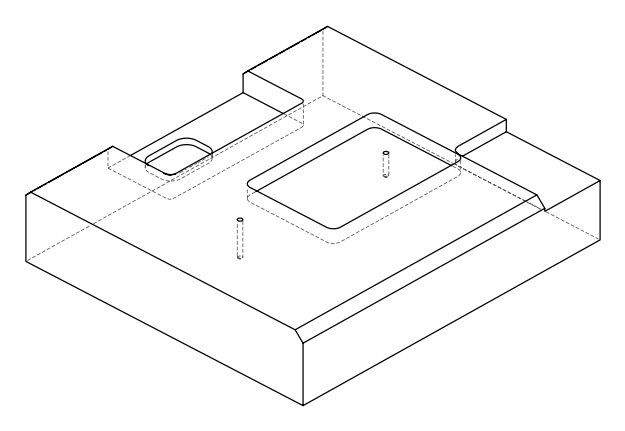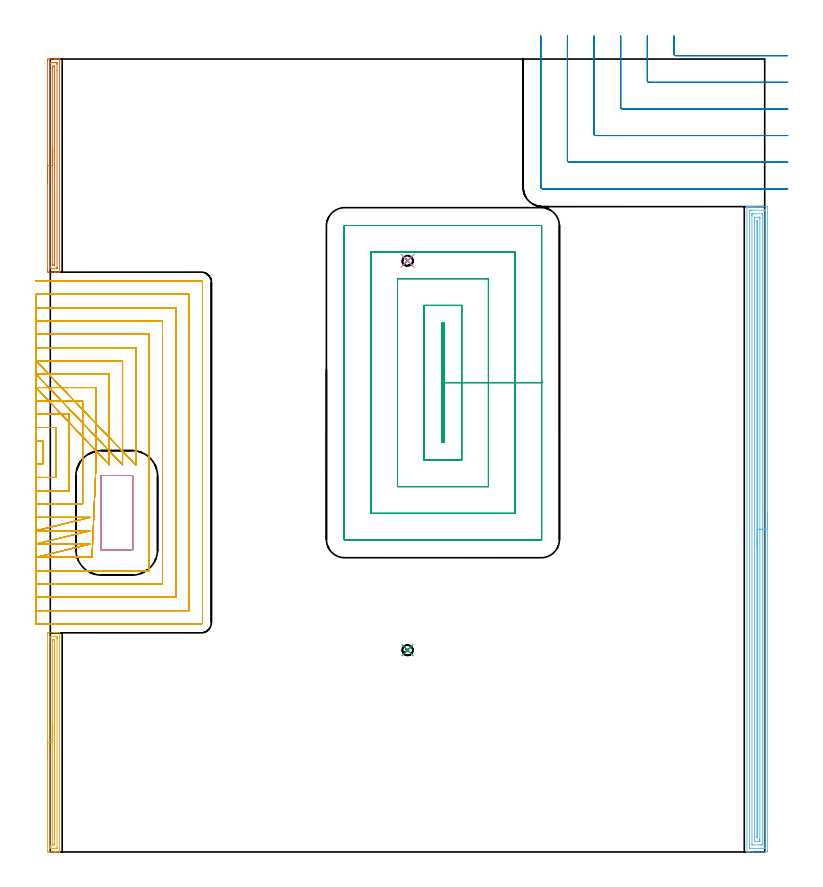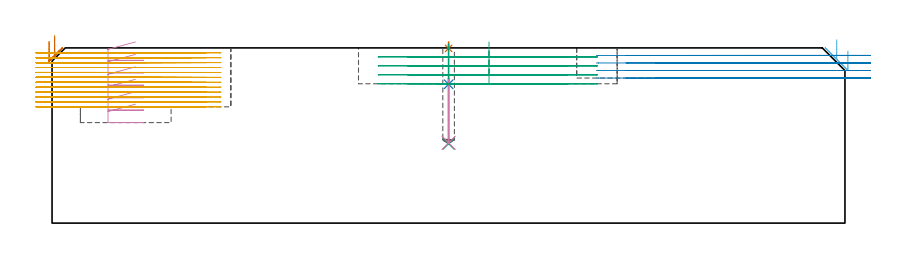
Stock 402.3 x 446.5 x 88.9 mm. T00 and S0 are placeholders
(PLAN: 11 operations, 5 tool changes, 160.2 min)
(1 SPOT_DRILL | STEP1POCKET | NXT0321_9005460120000 | 0.03 min | 0 mm3)
(2 SPOT_DRILL_1 | STEP1POCKET_1 | NXT0321_9005460120000 | 0.03 min | 1923 mm3)
(3 DRILL_BLIND_HOLE_INTO_CENTER | STEP1POCKET | UGT0301_182 | 0.2 min | 1277 mm3)
(4 DRILL_BLIND_HOLE_INTO_CENTER_1 | STEP1POCKET_1 | UGT0301_182 | 0.13 min | 788 mm3)
(5 AREA_MILL | FG_CHAMFER_SURFACE | UGT0205_001 | 3.14 min | 2864 mm3)
(6 AREA_MILL_1 | FG_CHAMFER_SURFACE_1 | UGT0205_001 | 14.7 min | 24450 mm3)
(7 AREA_MILL_2 | FG_CHAMFER_SURFACE_2 | UGT0205_001 | 3.06 min | 2780 mm3)
(8 MILL_CORNER_NOTCH_RECTANGULAR | CORNER_NOTCH_RECTANGULAR | UGT0201_104 | Follow Part, ap 5, ae 75% | 7.84 min | 172237 mm3)
(9 MILL_RECTANGULAR_POCKET | POCKET_RECTANGULAR_STRAIGHT | UGT0201_104 | Follow Part, ap 5, ae 75% | 14.72 min | 467112 mm3)
(10 MILL_RECTANGULAR_POCKET_1 | POCKET_RECTANGULAR_STRAIGHT_1 | UGT0201_006 | Follow Part, ap 7, ae 75% | 2.33 min | 115483 mm3)
(11 MILL_SLOT | SLOT_PARTIAL_RECTANGULAR | NXT0201_013 | Follow Part, ap 2.5, ae 75% | 114.03 min | 459137 mm3)
(TOOL NXT0321_9005460120000 | NC Spot Drill, 142deg, 12mm, Carbide, Uncoated | D12 PA142 FL30 Z2)
(TOOL UGT0301_182 | Twist Drill 5.9 mm | D5.9 PA118 FL55 Z2)
(TOOL UGT0205_001 | Chamfer Mill 20 x 3 x 45 deg. | D20 FL50 Z2)
(TOOL UGT0201_104 | End Mill 20 mm | D20 FL22 Z2)
(TOOL UGT0201_006 | End Mill 28 mm | D28 FL25 Z2)
(TOOL NXT0201_013 | ENDMILL 10mm | D10 FL30 Z4)
(OP 1 SPOT_DRILL)
G17 G21 G94 G90
T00 M6
G54
G17 G0 G90 X201.2 Y113.6 S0 M3
G43 Z98.9 H0
G94 G81 G98 Z88.646 F250. R91.9
G80
M5
M2
(OP 2 SPOT_DRILL_1)
G17 G21 G94 G90
T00 M6
G54
G17 G0 G90 X201.2 Y332.9 S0 M3
G43 Z98.9 H0
G94 G81 G98 Z70.446 F250. R73.7
G80
M5
M2
(OP 3 DRILL_BLIND_HOLE_INTO_CENTER)
G17 G21 G94 G90
T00 M6
G54
G17 G0 G90 X201.2 Y113.6 S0 M3
G43 Z98.9 H0
G94 G81 G98 Z40.3 F250. R90.9
G80
M5
M2
(OP 4 DRILL_BLIND_HOLE_INTO_CENTER_1)
G17 G21 G94 G90
T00 M6
G54
G17 G0 G90 X201.2 Y332.9 S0 M3
G43 Z98.9 H0
G94 G81 G98 Z40.7 F250. R72.7
G80
M5
M2
(OP 5 AREA_MILL)
G17 G21 G94 G90
T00 M6
G54
G17 G0 G90 X-1.5 Y51.7 S1061 M3
G43 Z98.9 H0
Z92.2
G94 G1 Y51.738 Z91.328 F250.
Y51.852 Z90.464
Y52.041 Z89.612
Y52.303 Z88.78
Y52.637 Z87.974
Y53.04 Z87.2
Y53.509 Z86.464
Y54.04 Z85.772
Y54.629 Z85.129
Y55.272 Z84.54
Y55.964 Z84.008
Y56.7 Z83.54
Y57.474 Z83.137
Y58.28 Z82.803
Y59.112 Z82.541
Y59.964 Z82.352
Y60.828 Z82.238
Y61.7 Z82.2
Y122.801
X-1.498 Y123.109
X-1.493 Y123.39 Z82.203
X-1.198 Y123.4 Z82.499
X1.415 Z85.109
X1.987 Z85.684
X2.285 Z85.982
X2.858 Z86.554
X3.156 Z86.852
X3.753 Z87.453
X4.027 Z87.726
X4.993 Z88.692
X5.098 Y123.398 Z88.79
X5.197 Y123.39 Z88.888
X5.2 Y123.247 Z88.9
Y0.153
X5.197 Y0.01 Z88.888
X5.098 Y0.002 Z88.79
X4.993 Y0. Z88.692
X4.301 Z88.
X3.753 Z87.453
X3.156 Z86.852
X2.858 Z86.554
X2.285 Z85.982
X1.987 Z85.684
X1.415 Z85.109
X0.83 Z84.525
X-1.101 Z82.596
X-1.198 Y0.002 Z82.499
X-1.493 Y0.01 Z82.203
X-1.498 Y0.292 Z82.2
X-1.5 Y0.599
Y0.909
Y61.7
X-0.086 Z83.614
X-0.085 Y121.017 Z83.615
X-0.083 Y121.339 Z83.617
X-0.081 Y121.378 Z83.619
X-0.08 Y121.39 Z83.62
X-0.054 Y121.393 Z83.646
X0.045 Y121.397 Z83.745
X0.17 Y121.4 Z83.87
X3.156 Z86.856
X3.655 Y121.398 Z87.355
X3.755 Y121.393 Z87.455
X3.773 Y121.391 Z87.473
X3.779 Y121.359 Z87.479
X3.782 Y121.268 Z87.482
X3.784 Y121.017 Z87.484
X3.786 Y120.372 Z87.486
Y120.125
X3.785 Y2.383 Z87.485
X3.783 Y2.061 Z87.483
X3.781 Y2.022 Z87.481
X3.78 Y2.01 Z87.48
X3.754 Y2.007 Z87.454
X3.655 Y2.003 Z87.355
X3.53 Y2. Z87.23
X0.544 Z84.244
X0.045 Y2.002 Z83.745
X-0.055 Y2.007 Z83.645
X-0.073 Y2.009 Z83.627
X-0.079 Y2.041 Z83.621
X-0.082 Y2.132 Z83.618
X-0.084 Y2.383 Z83.616
X-0.086 Y3.028 Z83.614
Y3.275
Y61.7
X1.329 Z85.029
Y118.429
X1.332 Y119.233 Z85.032
X1.334 Y119.316 Z85.034
X1.34 Y119.39 Z85.04
X1.415 Y119.392 Z85.115
X2.123 Y119.399 Z85.823
X2.285 Z85.985
X2.34 Y119.398 Z86.04
X2.358 Y119.394 Z86.058
X2.364 Y119.391 Z86.064
X2.367 Y119.379 Z86.067
X2.37 Y119.321 Z86.07
X2.371 Y119.233 Z86.071
Y119.145
Y4.971
X2.368 Y4.167 Z86.068
X2.366 Y4.084 Z86.066
X2.36 Y4.01 Z86.06
X2.285 Y4.008 Z85.985
X1.577 Y4.001 Z85.277
X1.415 Z85.115
X1.36 Y4.002 Z85.06
X1.342 Y4.006 Z85.042
X1.336 Y4.009 Z85.036
X1.333 Y4.021 Z85.033
X1.33 Y4.079 Z85.03
X1.329 Y4.167 Z85.029
Y4.255
Y61.7
Y62.572 Z85.067
Y63.437 Z85.18
Y64.288 Z85.369
Y65.12 Z85.632
Y65.926 Z85.965
Y66.7 Z86.368
Y67.436 Z86.837
Y68.128 Z87.368
Y68.771 Z87.957
Y69.36 Z88.601
Y69.892 Z89.293
Y70.36 Z90.029
Y70.763 Z90.802
Y71.097 Z91.608
Y71.359 Z92.44
Y71.548 Z93.292
Y71.662 Z94.157
Y71.7 Z95.029
G0 Z98.9
M5
M2
(OP 6 AREA_MILL_1)
G17 G21 G94 G90
T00 M6
G54
G17 G0 G90 X403.8 Y191.7 S1061 M3
G43 Z98.9 H0
Z87.4
G94 G1 Y191.662 Z86.528 F250.
Y191.548 Z85.663
Y191.359 Z84.812
Y191.097 Z83.98
Y190.763 Z83.174
Y190.36 Z82.4
Y189.892 Z81.664
Y189.36 Z80.972
Y188.771 Z80.329
Y188.128 Z79.74
Y187.436 Z79.208
Y186.7 Z78.74
Y185.926 Z78.337
Y185.12 Z78.003
Y184.288 Z77.741
Y183.437 Z77.552
Y182.572 Z77.438
Y181.7 Z77.4
Y0.63
X403.796 Y0.196 Z77.402
X403.792 Y0.01 Z77.406
X403.603 Y0. Z77.595
X395.404 Z85.79
X394. Z87.196
X393.64 Z87.555
X392.92 Z88.279
X392.674 Z88.526
X392.307 Z88.884
X392.303 Y0.007 Z88.888
X392.3 Y0.183 Z88.9
Y363.218
X392.303 Y363.393 Z88.888
X392.307 Y363.4 Z88.884
X392.674 Z88.525
X392.92 Z88.279
X393.64 Z87.555
X394.882 Z86.315
X396.286 Z84.909
X403.342 Z77.856
X403.605 Y363.398 Z77.593
X403.792 Y363.39 Z77.406
X403.799 Y363.201 Z77.399
X403.8 Y181.7 Z77.4
X402.386 Z78.814
X402.385 Y2.493 Z78.815
Y2.418
X402.379 Y2.018 Z78.821
X401.985 Y2.005 Z79.215
X401.578 Y2.002 Z79.622
X401.108 Y2. Z80.092
X393.819 Y2.001 Z87.381
X393.785 Y2.002 Z87.415
X393.75 Y2.005 Z87.45
X393.726 Y2.009 Z87.474
X393.721 Y2.034 Z87.479
X393.715 Y2.342 Z87.485
Y2.418
Y360.907
Y360.982
X393.721 Y361.382 Z87.479
X394.115 Y361.395 Z87.085
X394.522 Y361.398 Z86.678
X394.992 Y361.4 Z86.208
X402.281 Y361.399 Z78.919
X402.315 Y361.398 Z78.885
X402.35 Y361.395 Z78.85
X402.374 Y361.391 Z78.826
X402.379 Y361.366 Z78.821
X402.385 Y361.058 Z78.815
Y360.982
X402.386 Y181.7 Z78.814
X400.972 Z80.228
X400.971 Y4.821 Z80.229
X400.967 Y4.206 Z80.233
X400.965 Y4.067 Z80.235
X400.961 Y4.009 Z80.239
X400.895 Y4.004 Z80.305
X400.696 Y4.002 Z80.504
X400.017 Y4. Z81.183
X395.404 Y4.001 Z85.796
X395.201 Y4.004 Z85.999
X395.143 Y4.008 Z86.057
X395.134 Y4.011 Z86.066
X395.132 Y4.016 Z86.068
X395.13 Y4.039 Z86.07
X395.129 Y4.113 Z86.071
X395.128 Y4.206 Z86.072
X395.129 Y358.579 Z86.071
X395.133 Y359.194 Z86.067
X395.135 Y359.333 Z86.065
X395.139 Y359.391 Z86.061
X395.205 Y359.396 Z85.995
X395.404 Y359.398 Z85.796
X396.083 Y359.4 Z85.117
X400.696 Y359.399 Z80.504
X400.899 Y359.397 Z80.301
X400.957 Y359.393 Z80.243
X400.966 Y359.389 Z80.234
X400.968 Y359.384 Z80.232
X400.97 Y359.361 Z80.23
X400.971 Y359.287 Z80.229
X400.972 Y359.194 Z80.228
Y181.7
X399.557 Z81.643
Y6.889
X399.555 Y6.257 Z81.645
X399.552 Y6.044 Z81.648
X399.551 Y6.015 Z81.649
X399.533 Y6.01 Z81.667
X399.48 Y6.005 Z81.72
X399.37 Y6.002 Z81.83
X398.932 Y6. Z82.268
X397.168 Z84.032
X396.729 Y6.002 Z84.471
X396.621 Y6.004 Z84.579
X396.568 Y6.009 Z84.632
X396.549 Y6.012 Z84.651
X396.548 Y6.029 Z84.652
X396.546 Y6.139 Z84.654
X396.543 Y6.628 Z84.657
Y6.889
Y356.511
X396.545 Y357.143 Z84.655
X396.548 Y357.356 Z84.652
X396.549 Y357.385 Z84.651
X396.567 Y357.39 Z84.633
X396.62 Y357.395 Z84.58
X396.73 Y357.398 Z84.47
X397.168 Y357.4 Z84.032
X398.932 Z82.268
X399.371 Y357.399 Z81.829
X399.479 Y357.396 Z81.721
X399.532 Y357.391 Z81.668
X399.551 Y357.388 Z81.649
X399.552 Y357.371 Z81.648
X399.555 Y357.261 Z81.645
X399.557 Y356.772 Z81.643
Y356.511
Y181.7
X398.143 Z83.057
Y8.583
X398.142 Y8.488 Z83.058
X398.138 Y8.3 Z83.062
X398.127 Y8.01 Z83.073
X398.05 Z83.15
X397.964 Y8.025 Z83.236
X397.959 Y8.394 Z83.241
X397.957 Y8.583 Z83.243
Y354.817
X397.958 Y354.912 Z83.242
X397.962 Y355.101 Z83.238
X397.973 Y355.39 Z83.227
X398.05 Z83.15
X398.136 Y355.375 Z83.064
X398.141 Y355.006 Z83.059
X398.143 Y354.817 Z83.057
Y181.7
Y180.828 Z83.095
Y179.964 Z83.209
Y179.112 Z83.398
Y178.28 Z83.66
Y177.474 Z83.994
Y176.7 Z84.397
Y175.964 Z84.865
Y175.272 Z85.396
Y174.629 Z85.986
Y174.04 Z86.629
Y173.508 Z87.321
Y173.04 Z88.057
Y172.637 Z88.831
Y172.303 Z89.637
Y172.041 Z90.469
Y171.852 Z91.32
Y171.738 Z92.185
Y171.7 Z93.057
G0 Z98.9
M5
M2
(OP 7 AREA_MILL_2)
G17 G21 G94 G90
T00 M6
G54
G17 G0 G90 X-1.5 Y376.5 S1061 M3
G43 Z98.9 H0
Z92.2
G94 G1 Y376.538 Z91.328 F250.
Y376.652 Z90.463
Y376.841 Z89.612
Y377.103 Z88.78
Y377.437 Z87.974
Y377.84 Z87.2
Y378.308 Z86.464
Y378.84 Z85.772
Y379.429 Z85.129
Y380.072 Z84.54
Y380.764 Z84.008
Y381.5 Z83.54
Y382.274 Z83.137
Y383.08 Z82.803
Y383.912 Z82.541
Y384.763 Z82.352
Y385.628 Z82.238
Y386.5 Z82.2
Y445.886
X-1.498 Y446.194
X-1.494 Y446.49 Z82.203
X-1.198 Y446.5 Z82.499
X2.285 Z85.979
X2.83 Z86.527
X3.156 Z86.852
X3.701 Z87.397
X4.027 Z87.722
X4.678 Z88.378
X4.974 Z88.673
X5.088 Y446.498 Z88.78
X5.197 Y446.49 Z88.888
X5.2 Y446.333 Z88.9
Y326.667
X5.197 Y326.51 Z88.888
X5.088 Y326.502 Z88.78
X4.974 Y326.5 Z88.673
X4.678 Z88.378
X4.027 Z87.722
X2.83 Z86.527
X2.285 Z85.979
X-1.101 Z82.596
X-1.198 Y326.502 Z82.499
X-1.493 Y326.51 Z82.203
X-1.498 Y326.806 Z82.2
X-1.5 Y327.114
Y327.423
Y386.5
X-0.086 Z83.614
X-0.085 Y443.852 Z83.615
X-0.083 Y444.1 Z83.617
X-0.079 Y444.422 Z83.621
X-0.073 Y444.49 Z83.627
X0.024 Y444.495 Z83.724
X0.155 Y444.499 Z83.855
X3.156 Y444.5 Z86.856
X3.639 Y444.498 Z87.339
X3.753 Y444.493 Z87.453
X3.775 Y444.491 Z87.475
X3.779 Y444.451 Z87.479
X3.783 Y444.351 Z87.483
X3.785 Y444.1 Z87.485
X3.786 Y443.455 Z87.486
Y440.042
X3.785 Y329.148 Z87.485
X3.783 Y328.9 Z87.483
X3.779 Y328.578 Z87.479
X3.773 Y328.51 Z87.473
X3.676 Y328.505 Z87.376
X3.544 Y328.501 Z87.244
X0.544 Y328.5 Z84.244
X0.061 Y328.502 Z83.761
X-0.053 Y328.507 Z83.647
X-0.075 Y328.509 Z83.625
X-0.079 Y328.548 Z83.621
X-0.083 Y328.649 Z83.617
X-0.085 Y328.9 Z83.615
X-0.086 Y329.545 Z83.614
Y333.105
Y386.5
X1.328 Z85.028
Y441.51
X1.33 Y442.314 Z85.03
X1.331 Y442.4 Z85.031
X1.335 Y442.482 Z85.035
X1.415 Y442.49 Z85.115
X2.105 Y442.499 Z85.805
X2.285 Y442.497 Z85.985
X2.345 Y442.493 Z86.045
X2.361 Y442.491 Z86.061
X2.366 Y442.46 Z86.066
X2.369 Y442.403 Z86.069
X2.371 Y442.314 Z86.071
Y442.226
Y331.49
X2.37 Y330.686 Z86.07
X2.369 Y330.6 Z86.069
X2.365 Y330.518 Z86.065
X2.285 Y330.51 Z85.985
X1.595 Y330.501 Z85.295
X1.415 Y330.503 Z85.115
X1.355 Y330.506 Z85.055
X1.339 Y330.509 Z85.039
X1.334 Y330.54 Z85.034
X1.331 Y330.597 Z85.031
X1.329 Y330.686 Z85.029
X1.328 Y330.774 Z85.028
Y386.5
Y387.372 Z85.066
Y388.236 Z85.18
Y389.088 Z85.369
Y389.92 Z85.631
Y390.726 Z85.965
Y391.5 Z86.368
Y392.236 Z86.837
Y392.928 Z87.368
Y393.571 Z87.957
Y394.16 Z88.601
Y394.691 Z89.293
Y395.16 Z90.028
Y395.563 Z90.802
Y395.897 Z91.608
Y396.159 Z92.44
Y396.348 Z93.292
Y396.462 Z94.157
Y396.5 Z95.028
G0 Z98.9
M5
M2
(OP 8 MILL_CORNER_NOTCH_RECTANGULAR)
G17 G21 G94 G90
T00 M6
G54
G17 G0 G90 X351.2 Y459.5 S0 M3
G43 Z98.9 H0
Z85.075
G94 G1 Y456.5 F250.
Y449.393 F500.
G3 X352.193 Y448.4 R1.
G1 X412.118
X415.118 F250.
G0 Z98.9
X336.2 Y459.5
Z85.075
G1 Y456.5
Y434.394 F500.
G3 X337.194 Y433.4 R1.
G1 X412.3
X415.3 F250.
G0 Z98.9
X321.2 Y459.5
Z85.075
G1 Y456.5
Y419.394 F500.
G3 X322.194 Y418.4 R1.
G1 X412.3
X415.3 F250.
G0 Z98.9
X306.2 Y459.5
Z85.075
G1 Y456.5
Y404.394 F500.
G3 X307.194 Y403.4 R1.
G1 X412.3
X415.3 F250.
G0 Z98.9
X291.2 Y459.5
Z85.075
G1 Y456.5
Y389.395 F500.
G3 X292.195 Y388.4 R1.
G1 X412.3
X415.3 F250.
G0 Z98.9
X276.2 Y459.5
Z85.075
G1 Y456.5
Y374.395 F500.
G3 X277.195 Y373.4 R1.
G1 X412.3
X415.3 F250.
G0 Z98.9
X351.2 Y459.5
Z81.25
G1 Y456.5
Y449.393 F500.
G3 X352.193 Y448.4 R1.
G1 X412.118
X415.118 F250.
G0 Z98.9
X336.2 Y459.5
Z81.25
G1 Y456.5
Y434.394 F500.
G3 X337.194 Y433.4 R1.
G1 X412.3
X415.3 F250.
G0 Z98.9
X321.2 Y459.5
Z81.25
G1 Y456.5
Y419.394 F500.
G3 X322.194 Y418.4 R1.
G1 X412.3
X415.3 F250.
G0 Z98.9
X306.2 Y459.5
Z81.25
G1 Y456.5
Y404.394 F500.
G3 X307.194 Y403.4 R1.
G1 X412.3
X415.3 F250.
G0 Z98.9
X291.2 Y459.5
Z81.25
G1 Y456.5
Y389.395 F500.
G3 X292.195 Y388.4 R1.
G1 X412.3
X415.3 F250.
G0 Z98.9
X276.2 Y459.5
Z81.25
G1 Y456.5
Y374.395 F500.
G3 X277.195 Y373.4 R1.
G1 X412.3
X415.3 F250.
G0 Z98.9
X351.2 Y459.5
Z77.425
G1 Y456.5
Y449.393 F500.
G3 X352.193 Y448.4 R1.
G1 X412.118
X415.118 F250.
G0 Z98.9
X336.2 Y459.5
Z77.425
G1 Y456.5
Y434.394 F500.
G3 X337.194 Y433.4 R1.
G1 X412.3
X415.3 F250.
G0 Z98.9
X321.2 Y459.5
Z77.425
G1 Y456.5
Y419.394 F500.
G3 X322.194 Y418.4 R1.
G1 X412.3
X415.3 F250.
G0 Z98.9
X306.2 Y459.5
Z77.425
G1 Y456.5
Y404.394 F500.
G3 X307.194 Y403.4 R1.
G1 X412.3
X415.3 F250.
G0 Z98.9
X291.2 Y459.5
Z77.425
G1 Y456.5
Y389.395 F500.
G3 X292.195 Y388.4 R1.
G1 X412.3
X415.3 F250.
G0 Z98.9
X276.2 Y459.5
Z77.425
G1 Y456.5
Y374.395 F500.
G3 X277.195 Y373.4 R1.
G1 X412.3
X415.3 F250.
G0 Z98.9
X351.2 Y459.5
Z73.6
G1 Y456.5
Y449.393 F500.
G3 X352.193 Y448.4 R1.
G1 X412.118
X415.118 F250.
G0 Z98.9
X336.2 Y459.5
Z73.6
G1 Y456.5
Y434.394 F500.
G3 X337.194 Y433.4 R1.
G1 X412.3
X415.3 F250.
G0 Z98.9
X321.2 Y459.5
Z73.6
G1 Y456.5
Y419.394 F500.
G3 X322.194 Y418.4 R1.
G1 X412.3
X415.3 F250.
G0 Z98.9
X306.2 Y459.5
Z73.6
G1 Y456.5
Y404.394 F500.
G3 X307.194 Y403.4 R1.
G1 X412.3
X415.3 F250.
G0 Z98.9
X291.2 Y459.5
Z73.6
G1 Y456.5
Y389.395 F500.
G3 X292.195 Y388.4 R1.
G1 X412.3
X415.3 F250.
G0 Z98.9
X276.2 Y459.5
Z73.6
G1 Y456.5
Y374.395 F500.
G3 X277.195 Y373.4 R1.
G1 X412.3
X415.3 F250.
G0 Z98.9
M5
M2
(OP 9 MILL_RECTANGULAR_POCKET)
G17 G21 G94 G90
T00 M6
G54
G17 G0 G90 X221.7 Y236.073 S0 M3
G43 Z98.9 H0
Z91.9
G94 G1 Y264.25 Z84.35 F250.
Y297.8 F500.
X220.5
Y230.7
X221.7
Y264.25
X231.7
Y307.8
X210.5
Y220.7
X231.7
Y264.25
X246.7
Y322.8
X195.5
Y205.7
X246.7
Y264.25
X261.7
Y337.8
X180.5
Y190.7
X261.7
Y264.25
X276.7
Y352.5
G3 X276.4 Y352.8 R0.3
G1 X165.8
G3 X165.5 Y352.5 R0.3
G1 Y176.
G3 X165.8 Y175.7 R0.3
G1 X276.4
G3 X276.7 Y176. R0.3
G1 Y264.25
Y265.25
G0 X221.7 Y236.073 Z87.35
G1 Y264.25 Z79.8 F250.
Y297.8 F500.
X220.5
Y230.7
X221.7
Y264.25
X231.7
Y307.8
X210.5
Y220.7
X231.7
Y264.25
X246.7
Y322.8
X195.5
Y205.7
X246.7
Y264.25
X261.7
Y337.8
X180.5
Y190.7
X261.7
Y264.25
X276.7
Y352.5
G3 X276.4 Y352.8 R0.3
G1 X165.8
G3 X165.5 Y352.5 R0.3
G1 Y176.
G3 X165.8 Y175.7 R0.3
G1 X276.4
G3 X276.7 Y176. R0.3
G1 Y264.25
Y265.25
G0 X221.7 Y236.073 Z82.8
G1 Y264.25 Z75.25 F250.
Y297.8 F500.
X220.5
Y230.7
X221.7
Y264.25
X231.7
Y307.8
X210.5
Y220.7
X231.7
Y264.25
X246.7
Y322.8
X195.5
Y205.7
X246.7
Y264.25
X261.7
Y337.8
X180.5
Y190.7
X261.7
Y264.25
X276.7
Y352.5
G3 X276.4 Y352.8 R0.3
G1 X165.8
G3 X165.5 Y352.5 R0.3
G1 Y176.
G3 X165.8 Y175.7 R0.3
G1 X276.4
G3 X276.7 Y176. R0.3
G1 Y264.25
Y265.25
G0 X221.7 Y236.073 Z78.25
G1 Y264.25 Z70.7 F250.
Y297.8 F500.
X220.5
Y230.7
X221.7
Y264.25
X231.7
Y307.8
X210.5
Y220.7
X231.7
Y264.25
X246.7
Y322.8
X195.5
Y205.7
X246.7
Y264.25
X261.7
Y337.8
X180.5
Y190.7
X261.7
Y264.25
X276.7
Y352.5
G3 X276.4 Y352.8 R0.3
G1 X165.8
G3 X165.5 Y352.5 R0.3
G1 Y176.
G3 X165.8 Y175.7 R0.3
G1 X276.4
G3 X276.7 Y176. R0.3
G1 Y264.25
Y265.25
G0 Z98.9
M5
M2
(OP 10 MILL_RECTANGULAR_POCKET_1)
G17 G21 G94 G90
T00 M6
G54
G17 G0 G90 X42.288 Y212. S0 M3
G43 Z98.9 H0
Z91.9
G94 G1 X28.8 Z88.286 F250.
X28.737 Z88.269
X28.579 Y211.94 Z88.224
X28.46 Y211.821 Z88.179
X28.4 Y211.663 Z88.133
Y211.6 Z88.116
Y190.95 Z82.583
Y170.3 F500.
G3 X28.8 Y169.9 R0.4
G1 X46.
G3 X46.4 Y170.3 R0.4
G1 Y211.6
G3 X46. Y212. R0.4
G1 X28.8
G3 X28.4 Y211.6 R0.4
G1 Y190.95
Y189.95
G0 X42.288 Y212. Z85.583
G1 X28.8 Z81.969 F250.
X28.737 Z81.952
X28.579 Y211.94 Z81.907
X28.46 Y211.821 Z81.862
X28.4 Y211.663 Z81.817
Y211.6 Z81.8
Y190.95 Z76.267
Y170.3 F500.
G3 X28.8 Y169.9 R0.4
G1 X46.
G3 X46.4 Y170.3 R0.4
G1 Y211.6
G3 X46. Y212. R0.4
G1 X28.8
G3 X28.4 Y211.6 R0.4
G1 Y190.95
Y189.95
G0 X42.288 Y212. Z79.267
G1 X28.8 Z75.652 F250.
X28.737 Z75.635
X28.579 Y211.94 Z75.59
X28.46 Y211.821 Z75.545
X28.4 Y211.663 Z75.5
Y211.6 Z75.483
Y190.95 Z69.95
Y170.3 F500.
G3 X28.8 Y169.9 R0.4
G1 X46.
G3 X46.4 Y170.3 R0.4
G1 Y211.6
G3 X46. Y212. R0.4
G1 X28.8
G3 X28.4 Y211.6 R0.4
G1 Y190.95
Y189.95
G0 X42.288 Y212. Z72.95
G1 X28.8 Z69.336 F250.
X28.737 Z69.319
X28.579 Y211.94 Z69.274
X28.46 Y211.821 Z69.229
X28.4 Y211.663 Z69.183
Y211.6 Z69.166
Y190.95 Z63.633
Y170.3 F500.
G3 X28.8 Y169.9 R0.4
G1 X46.
G3 X46.4 Y170.3 R0.4
G1 Y211.6
G3 X46. Y212. R0.4
G1 X28.8
G3 X28.4 Y211.6 R0.4
G1 Y190.95
Y189.95
G0 X42.288 Y212. Z66.633
G1 X28.8 Z63.019 F250.
X28.737 Z63.002
X28.579 Y211.94 Z62.957
X28.46 Y211.821 Z62.912
X28.4 Y211.663 Z62.867
Y211.6 Z62.85
Y190.95 Z57.317
Y170.3 F500.
G3 X28.8 Y169.9 R0.4
G1 X46.
G3 X46.4 Y170.3 R0.4
G1 Y211.6
G3 X46. Y212. R0.4
G1 X28.8
G3 X28.4 Y211.6 R0.4
G1 Y190.95
Y189.95
G0 X42.288 Y212. Z60.317
G1 X28.8 Z56.702 F250.
X28.737 Z56.685
X28.579 Y211.94 Z56.64
X28.46 Y211.821 Z56.595
X28.4 Y211.663 Z56.55
Y211.6 Z56.533
Y190.95 Z51.
Y170.3 F500.
G3 X28.8 Y169.9 R0.4
G1 X46.
G3 X46.4 Y170.3 R0.4
G1 Y211.6
G3 X46. Y212. R0.4
G1 X28.8
G3 X28.4 Y211.6 R0.4
G1 Y190.95
Y189.95
G0 Z98.9
M5
M2
(OP 11 MILL_SLOT)
G17 G21 G94 G90
T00 M6
G54
G17 G0 G90 X-8. Y218.399 S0 M3
G43 Z98.9 H0
Z86.408
G94 G1 X-5. Y218.4 F250.
X-4.969 F500.
X-4.3
Y231.5
X-4.969
X-5.
X-8. Y231.501 F250.
Y210.899
X-5. Y210.9
X-4.969 F500.
X3.2
Y239.
X-4.969
X-5.
X-8. Y239.001 F250.
Y203.399
X-5. Y203.4
X-4.969 F500.
X10.7
Y246.5
X-4.969
X-5.
X-8. Y246.501 F250.
Y195.899
X-5. Y195.9
X-4.969 F500.
X18.2
Y254.
X-4.969
X-5.
X-8. Y254.001 F250.
Y188.398
X-5. Y188.4
X-4.969 F500.
X19.4
X22.4 F250.
X-8. Y180.898 F500.
X-5. Y180.9 F250.
X-4.969 F500.
X19.4
X22.4 F250.
X-8. Y173.398 F500.
X-5. Y173.4 F250.
X-4.969 F500.
X19.4
X22.4 F250.
X-8. Y165.897 F500.
X-5. Y165.9 F250.
X-4.969 F500.
X20.497
X23.497 F250.
X25.7 Y217.47 F500.
Y220.47 F250.
Y261.5 F500.
X-4.969
X-5.
X-8. Y261.502 F250.
X33.2 Y218. F500.
Y221. F250.
Y269. F500.
X-4.969
X-5.
X-8. Y269.002 F250.
X40.7 Y218. F500.
Y221. F250.
Y276.5 F500.
X-4.969
X-5.
X-8. Y276.502 F250.
X48.2 Y217.735 F500.
Y220.735 F250.
Y284. F500.
X-4.969
X-5.
X-8. Y284.002 F250.
Y158.397
X-5. Y158.4
X-4.969 F500.
X55.7
Y291.5
X-4.969
X-5.
X-8. Y291.503 F250.
Y150.896
X-5. Y150.9
X-4.969 F500.
X63.2
Y299.
X-4.969
X-5.
X-8. Y299.004 F250.
Y143.394
X-5. Y143.4
X-4.969 F500.
X70.7
Y306.5
X-4.969
X-5.
X-8. Y306.506 F250.
Y135.887
X-5. Y135.9
X-4.969 F500.
X78.2
Y314.
X-4.969
X-5.
X-8. Y314.012 F250.
X-7.969 Y128.4
X-4.969
X85. F500.
G3 X85.7 Y129.1 R0.7
G1 Y320.8
G3 X85. Y321.5 R0.7
G1 X-4.969
X-7.969 F250.
G0 X-8. Y218.4 Z83.917
G1 X-5.
X-4.3 F500.
Y231.5
X-5.
X-8. F250.
Y210.9
X-5.
X3.2 F500.
Y239.
X-5.
X-8. F250.
Y203.4
X-5.
X10.7 F500.
Y246.5
X-5.
X-8. F250.
Y195.9
X-5.
X18.2 F500.
Y254.
X-5.
X-8. F250.
Y188.4
X-5.
X19.4 F500.
X22.4 F250.
X-8. Y180.9 F500.
X-5. F250.
X19.4 F500.
X22.4 F250.
X-8. Y173.4 F500.
X-5. F250.
X19.4 F500.
X22.4 F250.
X-8. Y165.9 F500.
X-5. F250.
X20.497 F500.
X23.497 F250.
X25.7 Y217.47 F500.
Y220.47 F250.
Y261.5 F500.
X-5.
X-8. F250.
X33.2 Y218. F500.
Y221. F250.
Y269. F500.
X-5.
X-8. F250.
X40.7 Y218. F500.
Y221. F250.
Y276.5 F500.
X-5.
X-8. F250.
X48.2 Y217.735 F500.
Y220.735 F250.
Y284. F500.
X-5.
X-8. F250.
Y158.4
X-5.
X55.7 F500.
Y291.5
X-5.
X-8. F250.
Y150.9
X-5.
X63.2 F500.
Y299.
X-5.
X-8. F250.
Y143.4
X-5.
X70.7 F500.
Y306.5
X-5.
X-8. F250.
Y135.9
X-5.
X78.2 F500.
Y314.
X-5.
X-8. F250.
Y128.4
X-5.
X85. F500.
G3 X85.7 Y129.1 R0.7
G1 Y320.8
G3 X85. Y321.5 R0.7
G1 X-5.
X-8. F250.
G0 Y218.4 Z81.425
G1 X-5.
X-4.3 F500.
Y231.5
X-5.
X-8. F250.
Y210.9
X-5.
X3.2 F500.
Y239.
X-5.
X-8. F250.
Y203.4
X-5.
X10.7 F500.
Y246.5
X-5.
X-8. F250.
Y195.9
X-5.
X18.2 F500.
Y254.
X-5.
X-8. F250.
Y188.4
X-5.
X19.4 F500.
X22.4 F250.
X-8. Y180.9 F500.
X-5. F250.
X19.4 F500.
X22.4 F250.
X-8. Y173.4 F500.
X-5. F250.
X19.4 F500.
X22.4 F250.
X-8. Y165.9 F500.
X-5. F250.
X20.497 F500.
X23.497 F250.
X25.7 Y217.471 F500.
Y220.471 F250.
Y261.5 F500.
X-5.
X-8. F250.
X33.2 Y218. F500.
Y221. F250.
Y269. F500.
X-5.
X-8. F250.
X40.7 Y218. F500.
Y221. F250.
Y276.5 F500.
X-5.
X-8. F250.
X48.2 Y217.736 F500.
Y220.736 F250.
Y284. F500.
X-5.
X-8. F250.
Y158.4
X-5.
X55.7 F500.
Y291.5
X-5.
X-8. F250.
Y150.9
X-5.
X63.2 F500.
Y299.
X-5.
X-8. F250.
Y143.4
X-5.
X70.7 F500.
Y306.5
X-5.
X-8. F250.
Y135.9
X-5.
X78.2 F500.
Y314.
X-5.
X-8. F250.
Y128.4
X-5.
X85. F500.
G3 X85.7 Y129.1 R0.7
G1 Y320.8
G3 X85. Y321.5 R0.7
G1 X-5.
X-8. F250.
G0 Y218.4 Z78.933
G1 X-5.
X-4.3 F500.
Y231.5
X-5.
X-8. F250.
Y210.9
X-5.
X3.2 F500.
Y239.
X-5.
X-8. F250.
Y203.4
X-5.
X10.7 F500.
Y246.5
X-5.
X-8. F250.
Y195.9
X-5.
X18.2 F500.
Y254.
X-5.
X-8. F250.
Y188.4
X-5.
X19.4 F500.
X22.4 F250.
X-8. Y180.9 F500.
X-5. F250.
X19.4 F500.
X22.4 F250.
X-8. Y173.4 F500.
X-5. F250.
X19.4 F500.
X22.4 F250.
X-8. Y165.9 F500.
X-5. F250.
X20.497 F500.
X23.497 F250.
X25.7 Y217.471 F500.
Y220.471 F250.
Y261.5 F500.
X-5.
X-8. F250.
X33.2 Y218. F500.
Y221. F250.
Y269. F500.
X-5.
X-8. F250.
X40.7 Y218. F500.
Y221. F250.
Y276.5 F500.
X-5.
X-8. F250.
X48.2 Y217.736 F500.
Y220.736 F250.
Y284. F500.
X-5.
X-8. F250.
Y158.4
X-5.
X55.7 F500.
Y291.5
X-5.
X-8. F250.
Y150.9
X-5.
X63.2 F500.
Y299.
X-5.
X-8. F250.
Y143.4
X-5.
X70.7 F500.
Y306.5
X-5.
X-8. F250.
Y135.9
X-5.
X78.2 F500.
Y314.
X-5.
X-8. F250.
Y128.4
X-5.
X85. F500.
G3 X85.7 Y129.1 R0.7
G1 Y320.8
G3 X85. Y321.5 R0.7
G1 X-5.
X-8. F250.
G0 Y218.4 Z76.442
G1 X-5.
X-4.3 F500.
Y231.5
X-5.
X-8. F250.
Y210.9
X-5.
X3.2 F500.
Y239.
X-5.
X-8. F250.
Y203.4
X-5.
X10.7 F500.
Y246.5
X-5.
X-8. F250.
Y195.9
X-5.
X18.2 F500.
Y254.
X-5.
X-8. F250.
Y188.4
X-5.
X19.4 F500.
X22.4 F250.
X-8. Y180.9 F500.
X-5. F250.
X19.4 F500.
X22.4 F250.
X-8. Y173.4 F500.
X-5. F250.
X19.4 F500.
X22.4 F250.
X-8. Y165.9 F500.
X-5. F250.
X20.497 F500.
X23.497 F250.
X25.7 Y217.471 F500.
Y220.471 F250.
Y261.5 F500.
X-5.
X-8. F250.
X33.2 Y218. F500.
Y221. F250.
Y269. F500.
X-5.
X-8. F250.
X40.7 Y218. F500.
Y221. F250.
Y276.5 F500.
X-5.
X-8. F250.
X48.2 Y217.736 F500.
Y220.736 F250.
Y284. F500.
X-5.
X-8. F250.
Y158.4
X-5.
X55.7 F500.
Y291.5
X-5.
X-8. F250.
Y150.9
X-5.
X63.2 F500.
Y299.
X-5.
X-8. F250.
Y143.4
X-5.
X70.7 F500.
Y306.5
X-5.
X-8. F250.
Y135.9
X-5.
X78.2 F500.
Y314.
X-5.
X-8. F250.
Y128.4
X-5.
X85. F500.
G3 X85.7 Y129.1 R0.7
G1 Y320.8
G3 X85. Y321.5 R0.7
G1 X-5.
X-8. F250.
G0 Y218.4 Z73.95
G1 X-5.
X-4.3 F500.
Y231.5
X-5.
X-8. F250.
Y210.9
X-5.
X3.2 F500.
Y239.
X-5.
X-8. F250.
Y203.4
X-5.
X10.7 F500.
Y246.5
X-5.
X-8. F250.
Y195.9
X-5.
X18.2 F500.
Y254.
X-5.
X-8. F250.
Y188.4
X-5.
X19.4 F500.
X22.4 F250.
X-8. Y180.9 F500.
X-5. F250.
X19.4 F500.
X22.4 F250.
X-8. Y173.4 F500.
X-5. F250.
X19.4 F500.
X22.4 F250.
X-8. Y165.9 F500.
X-5. F250.
X20.497 F500.
X23.497 F250.
X25.7 Y217.471 F500.
Y220.471 F250.
Y261.5 F500.
X-5.
X-8. F250.
X33.2 Y218. F500.
Y221. F250.
Y269. F500.
X-5.
X-8. F250.
X40.7 Y218. F500.
Y221. F250.
Y276.5 F500.
X-5.
X-8. F250.
X48.2 Y217.736 F500.
Y220.736 F250.
Y284. F500.
X-5.
X-8. F250.
Y158.4
X-5.
X55.7 F500.
Y291.5
X-5.
X-8. F250.
Y150.9
X-5.
X63.2 F500.
Y299.
X-5.
X-8. F250.
Y143.4
X-5.
X70.7 F500.
Y306.5
X-5.
X-8. F250.
Y135.9
X-5.
X78.2 F500.
Y314.
X-5.
X-8. F250.
Y128.4
X-5.
X85. F500.
G3 X85.7 Y129.1 R0.7
G1 Y320.8
G3 X85. Y321.5 R0.7
G1 X-5.
X-8. F250.
G0 Y218.4 Z71.458
G1 X-5.
X-4.3 F500.
Y231.5
X-5.
X-8. F250.
Y210.9
X-5.
X3.2 F500.
Y239.
X-5.
X-8. F250.
Y203.4
X-5.
X10.7 F500.
Y246.5
X-5.
X-8. F250.
Y195.9
X-5.
X18.2 F500.
Y254.
X-5.
X-8. F250.
Y188.4
X-5.
X19.4 F500.
X22.4 F250.
X-8. Y180.9 F500.
X-5. F250.
X19.4 F500.
X22.4 F250.
X-8. Y173.4 F500.
X-5. F250.
X19.4 F500.
X22.4 F250.
X-8. Y165.9 F500.
X-5. F250.
X20.497 F500.
X23.497 F250.
X25.7 Y217.471 F500.
Y220.471 F250.
Y261.5 F500.
X-5.
X-8. F250.
X33.2 Y218. F500.
Y221. F250.
Y269. F500.
X-5.
X-8. F250.
X40.7 Y218. F500.
Y221. F250.
Y276.5 F500.
X-5.
X-8. F250.
X48.2 Y217.736 F500.
Y220.736 F250.
Y284. F500.
X-5.
X-8. F250.
Y158.4
X-5.
X55.7 F500.
Y291.5
X-5.
X-8. F250.
Y150.9
X-5.
X63.2 F500.
Y299.
X-5.
X-8. F250.
Y143.4
X-5.
X70.7 F500.
Y306.5
X-5.
X-8. F250.
Y135.9
X-5.
X78.2 F500.
Y314.
X-5.
X-8. F250.
Y128.4
X-5.
X85. F500.
G3 X85.7 Y129.1 R0.7
G1 Y320.8
G3 X85. Y321.5 R0.7
G1 X-5.
X-8. F250.
G0 Y218.4 Z68.967
G1 X-5.
X-4.3 F500.
Y231.5
X-5.
X-8. F250.
Y210.9
X-5.
X3.2 F500.
Y239.
X-5.
X-8. F250.
Y203.4
X-5.
X10.7 F500.
Y246.5
X-5.
X-8. F250.
Y195.9
X-5.
X18.2 F500.
Y254.
X-5.
X-8. F250.
Y188.4
X-5.
X19.4 F500.
X22.4 F250.
X-8. Y180.9 F500.
X-5. F250.
X19.4 F500.
X22.4 F250.
X-8. Y173.4 F500.
X-5. F250.
X19.4 F500.
X22.4 F250.
X-8. Y165.9 F500.
X-5. F250.
X20.497 F500.
X23.497 F250.
X25.7 Y217.471 F500.
Y220.471 F250.
Y261.5 F500.
X-5.
X-8. F250.
X33.2 Y218. F500.
Y221. F250.
Y269. F500.
X-5.
X-8. F250.
X40.7 Y218. F500.
Y221. F250.
Y276.5 F500.
X-5.
X-8. F250.
X48.2 Y217.736 F500.
Y220.736 F250.
Y284. F500.
X-5.
X-8. F250.
Y158.4
X-5.
X55.7 F500.
Y291.5
X-5.
X-8. F250.
Y150.9
X-5.
X63.2 F500.
Y299.
X-5.
X-8. F250.
Y143.4
X-5.
X70.7 F500.
Y306.5
X-5.
X-8. F250.
Y135.9
X-5.
X78.2 F500.
Y314.
X-5.
X-8. F250.
Y128.4
X-5.
X85. F500.
G3 X85.7 Y129.1 R0.7
G1 Y320.8
G3 X85. Y321.5 R0.7
G1 X-5.
X-8. F250.
G0 Y218.4 Z66.475
G1 X-5.
X-4.3 F500.
Y231.5
X-5.
X-8. F250.
Y210.9
X-5.
X3.2 F500.
Y239.
X-5.
X-8. F250.
Y203.4
X-5.
X10.7 F500.
Y246.5
X-5.
X-8. F250.
Y195.9
X-5.
X18.2 F500.
Y254.
X-5.
X-8. F250.
Y188.4
X-5.
X19.4 F500.
X22.4 F250.
X-8. Y180.9 F500.
X-5. F250.
X19.4 F500.
X22.4 F250.
X-8. Y173.4 F500.
X-5. F250.
X19.4 F500.
X22.4 F250.
X-8. Y165.9 F500.
X-5. F250.
X20.497 F500.
X23.497 F250.
X25.7 Y217.471 F500.
Y220.471 F250.
Y261.5 F500.
X-5.
X-8. F250.
X33.2 Y218. F500.
Y221. F250.
Y269. F500.
X-5.
X-8. F250.
X40.7 Y218. F500.
Y221. F250.
Y276.5 F500.
X-5.
X-8. F250.
X48.2 Y217.736 F500.
Y220.736 F250.
Y284. F500.
X-5.
X-8. F250.
Y158.4
X-5.
X55.7 F500.
Y291.5
X-5.
X-8. F250.
Y150.9
X-5.
X63.2 F500.
Y299.
X-5.
X-8. F250.
Y143.4
X-5.
X70.7 F500.
Y306.5
X-5.
X-8. F250.
Y135.9
X-5.
X78.2 F500.
Y314.
X-5.
X-8. F250.
Y128.4
X-5.
X85. F500.
G3 X85.7 Y129.1 R0.7
G1 Y320.8
G3 X85. Y321.5 R0.7
G1 X-5.
X-8. F250.
G0 Y218.4 Z63.983
G1 X-5.
X-4.3 F500.
Y231.5
X-5.
X-8. F250.
Y210.9
X-5.
X3.2 F500.
Y239.
X-5.
X-8. F250.
Y203.4
X-5.
X10.7 F500.
Y246.5
X-5.
X-8. F250.
Y195.9
X-5.
X18.2 F500.
Y254.
X-5.
X-8. F250.
Y188.4
X-5.
X19.4 F500.
X22.4 F250.
X-8. Y180.9 F500.
X-5. F250.
X19.4 F500.
X22.4 F250.
X-8. Y173.4 F500.
X-5. F250.
X19.4 F500.
X22.4 F250.
X-8. Y165.9 F500.
X-5. F250.
X20.497 F500.
X23.497 F250.
X25.7 Y217.471 F500.
Y220.471 F250.
Y261.5 F500.
X-5.
X-8. F250.
X33.2 Y218. F500.
Y221. F250.
Y269. F500.
X-5.
X-8. F250.
X40.7 Y218. F500.
Y221. F250.
Y276.5 F500.
X-5.
X-8. F250.
X48.2 Y217.736 F500.
Y220.736 F250.
Y284. F500.
X-5.
X-8. F250.
Y158.4
X-5.
X55.7 F500.
Y291.5
X-5.
X-8. F250.
Y150.9
X-5.
X63.2 F500.
Y299.
X-5.
X-8. F250.
Y143.4
X-5.
X70.7 F500.
Y306.5
X-5.
X-8. F250.
Y135.9
X-5.
X78.2 F500.
Y314.
X-5.
X-8. F250.
Y128.4
X-5.
X85. F500.
G3 X85.7 Y129.1 R0.7
G1 Y320.8
G3 X85. Y321.5 R0.7
G1 X-5.
X-8. F250.
G0 Y218.4 Z61.492
G1 X-5.
X-4.3 F500.
Y231.5
X-5.
X-8. F250.
Y210.9
X-5.
X3.2 F500.
Y239.
X-5.
X-8. F250.
Y203.4
X-5.
X10.7 F500.
Y246.5
X-5.
X-8. F250.
Y195.9
X-5.
X18.2 F500.
Y254.
X-5.
X-8. F250.
Y188.4
X-5.
X19.4 F500.
X22.4 F250.
X-8. Y180.9 F500.
X-5. F250.
X19.4 F500.
X22.4 F250.
X-8. Y173.4 F500.
X-5. F250.
X19.4 F500.
X22.4 F250.
X-8. Y165.9 F500.
X-5. F250.
X20.497 F500.
X23.497 F250.
X25.7 Y217.471 F500.
Y220.471 F250.
Y261.5 F500.
X-5.
X-8. F250.
X33.2 Y218. F500.
Y221. F250.
Y269. F500.
X-5.
X-8. F250.
X40.7 Y218. F500.
Y221. F250.
Y276.5 F500.
X-5.
X-8. F250.
X48.2 Y217.736 F500.
Y220.736 F250.
Y284. F500.
X-5.
X-8. F250.
Y158.4
X-5.
X55.7 F500.
Y291.5
X-5.
X-8. F250.
Y150.9
X-5.
X63.2 F500.
Y299.
X-5.
X-8. F250.
Y143.4
X-5.
X70.7 F500.
Y306.5
X-5.
X-8. F250.
Y135.9
X-5.
X78.2 F500.
Y314.
X-5.
X-8. F250.
Y128.4
X-5.
X85. F500.
G3 X85.7 Y129.1 R0.7
G1 Y320.8
G3 X85. Y321.5 R0.7
G1 X-5.
X-8. F250.
G0 Y218.4 Z59.
G1 X-5.
X-4.3 F500.
Y231.5
X-5.
X-8. F250.
Y210.9
X-5.
X3.2 F500.
Y239.
X-5.
X-8. F250.
Y203.4
X-5.
X10.7 F500.
Y246.5
X-5.
X-8. F250.
Y195.9
X-5.
X18.2 F500.
Y254.
X-5.
X-8. F250.
Y188.4
X-5.
X19.4 F500.
X22.4 F250.
X-8. Y180.9 F500.
X-5. F250.
X19.4 F500.
X22.4 F250.
X-8. Y173.4 F500.
X-5. F250.
X19.4 F500.
X22.4 F250.
X-8. Y165.9 F500.
X-5. F250.
X20.497 F500.
X23.497 F250.
X25.7 Y217.469 F500.
Y220.469 F250.
Y261.5 F500.
X-5.
X-8. F250.
X33.2 Y218. F500.
Y221. F250.
Y269. F500.
X-5.
X-8. F250.
X40.7 Y218. F500.
Y221. F250.
Y276.5 F500.
X-5.
X-8. F250.
X48.2 Y217.736 F500.
Y220.736 F250.
Y284. F500.
X-5.
X-8. F250.
Y158.4
X-5.
X55.7 F500.
Y291.5
X-5.
X-8. F250.
Y150.9
X-5.
X63.2 F500.
Y299.
X-5.
X-8. F250.
Y143.4
X-5.
X70.7 F500.
Y306.5
X-5.
X-8. F250.
Y135.9
X-5.
X78.2 F500.
Y314.
X-5.
X-8. F250.
Y128.4
X-5.
X85. F500.
G3 X85.7 Y129.1 R0.7
G1 Y320.8
G3 X85. Y321.5 R0.7
G1 X-5.
X-8. F250.
G0 Z98.9
M5
M2
